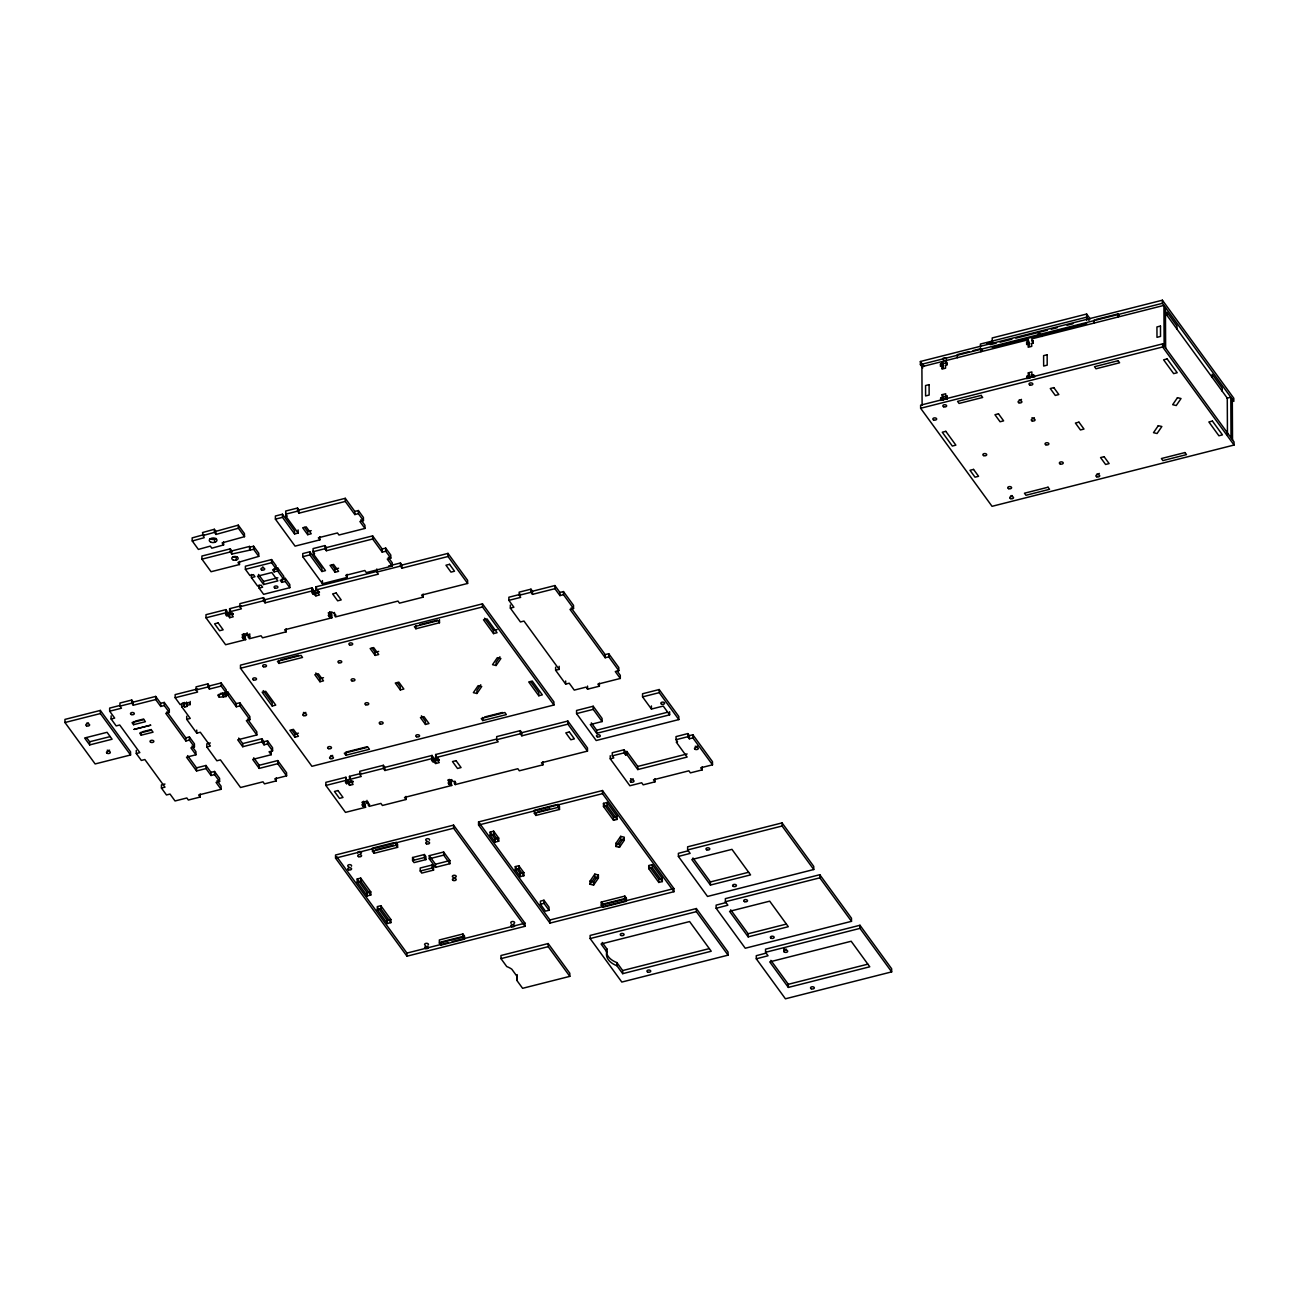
<?xml version="1.0" encoding="UTF-8"?>
<svg xmlns="http://www.w3.org/2000/svg" width="1299" height="1299" viewBox="0 0 1299 1299"><rect width="100%" height="100%" fill="white"/><g stroke="black" fill="none" stroke-linecap="round" stroke-linejoin="round"><path stroke-width="1.5" d="M480.76 684.768L476.928 690.37L476.944 693.487L473.372 692.659L478.162 685.661L481.734 686.489L476.944 693.487M499.92 656.791L496.088 662.393L496.104 665.51L492.532 664.682L497.322 657.684L500.894 658.512L496.104 665.51M590.022 881.128L594.812 874.13L598.384 874.974L598.401 878.092L593.594 885.09L590.038 884.246L590.022 881.128L593.578 881.972L598.384 874.974M615.888 843.36L620.678 836.361L624.251 837.189L624.267 840.307L619.477 847.305L615.905 846.477L615.888 843.36L619.461 844.188L623.293 838.586M590.038 884.246L594.828 877.263L594.812 874.13M615.905 846.477L620.695 839.479L620.678 836.361M192.252 540.985L198.39 549.412L210.308 546.116L211.818 548.194L223.607 544.931L222.113 542.868L244.521 536.666L238.383 528.238L215.975 534.441L215.861 531.34L214.351 529.278L202.498 532.558L204.17 537.705L192.252 540.985L192.138 537.9L204.008 534.62M215.861 531.34L238.285 525.153L244.423 533.58L244.521 536.666M202.66 535.626L214.465 532.363L215.975 534.441M986.883 343.439L992.761 341.913M688.178 850.78L678.387 853.329L678.403 856.447L707.517 896.44L813.759 869.518L813.742 866.401L782.063 822.9L687.626 846.818L687.642 849.936L690.142 853.394L678.403 856.447M725.914 902.594L716.122 905.143L716.139 908.261L745.253 948.238L851.495 921.332L851.478 918.214L819.799 874.714L725.362 898.632L725.378 901.75L727.878 905.208L716.139 908.261M766.085 953.141L756.278 955.691L756.294 958.808L785.424 998.801L891.666 971.879L891.65 968.762L859.97 925.261L765.533 949.179L765.549 952.297L768.05 955.755L756.294 958.808M298.104 529.927L298.12 533.061L294.581 533.954L294.564 530.836L282.468 514.225L275.388 516.012L275.404 519.145L295.068 546.132L319.863 539.864L318.352 537.786L337.464 532.947L338.974 535.009L364.954 528.433L359.888 521.5L363.444 520.607L358.378 513.657L354.838 514.55L345.29 501.446L299.014 513.154L298.997 510.036L297.536 508.039L285.731 511.027L285.748 514.144L287.209 516.141L286.024 516.45L286.007 513.332M298.997 510.036L345.274 498.313L354.822 511.433L354.838 514.55M285.748 514.144L297.552 511.157L299.014 513.154M275.404 519.145L282.484 517.343L294.581 533.954M1090.17 318.856L1086.646 314.033L992.209 337.951L992.225 341.069M922.777 367.877L920.406 364.613L920.39 361.495L1162.394 300.199L1233.806 398.257L1233.823 401.375L1162.41 303.317L1162.394 300.199M990.276 344.673L996.187 343.18M1000.116 342.189L1011.921 339.201M1015.85 338.195L1047.335 330.222M1051.264 329.232L1057.175 327.738M1067.015 325.253L1072.909 323.743M969.119 351.607L957.314 354.595L957.331 357.712M973.048 350.616L980.924 348.619L982.434 350.681M1096.21 319.424L1117.854 313.936L1119.365 316.014M920.406 364.613L1162.41 303.317M992.257 347.304L1086.695 323.386M943.496 365.75L941.986 363.688L940.46 364.077L940.46 366.35L943.496 365.75L941.97 361.609L921.9 366.691L922.111 405.191M1029.669 343.926L1028.159 341.848L1026.632 342.238L1026.648 344.527L1029.669 343.926L1028.159 339.77L945.526 360.7L947.036 364.857L947.068 362.389L945.526 362.778M354.822 511.433L358.362 510.539L363.428 517.489L363.444 520.607M1031.715 340.955L1033.241 340.565L1033.208 343.033L1031.698 338.877L1163.92 305.395L1164.131 345.94M947.068 364.678L945.542 365.068L945.558 368.185L942.019 369.078L942.002 365.961M1033.257 342.855L1031.715 343.245L1031.731 346.362L1028.191 347.255L1028.175 344.138M239.471 564.529L237.961 562.467L258.761 556.378L253.63 549.331L231.823 554.04L231.807 550.922L230.296 548.844L201.913 556.037L201.93 559.155L211.071 571.722L239.471 564.529L239.454 561.412M941.97 368.429L943.512 368.039L940.46 364.077M231.807 550.922L249.57 546.424L250.09 550.224M304.664 527.41L307.668 531.567L311.224 530.658M201.93 559.155L230.313 551.961L231.823 554.04M250.074 547.106L253.614 546.213L258.745 553.26L258.761 556.378M307.684 534.685L311.24 533.775L306.207 526.874L302.667 527.767L307.684 534.685L307.668 531.567M313.384 554.007L325.481 570.618L321.941 571.511L321.925 568.394L309.828 551.783L302.748 553.585L302.764 556.703L322.428 583.706L347.223 577.422L345.713 575.343L364.824 570.505L366.334 572.583L392.314 566.007L387.264 559.057L390.804 558.164L385.738 551.231L382.198 552.124L372.651 539.004L326.374 550.727L326.358 547.61L324.896 545.596L313.091 548.584L313.108 551.702L314.569 553.715L313.384 554.007L313.368 550.89M259.069 584.988L259.086 588.106L263.616 594.325L289.823 587.684L285.293 581.481L281.753 582.374L280.243 580.296L283.783 579.403L277.645 570.975L274.105 571.885L272.595 569.806L276.135 568.913L276.119 565.796L271.588 559.577L245.381 566.218L245.397 569.335L249.928 575.538L253.467 574.645L254.977 576.724L251.438 577.617L251.421 574.499M326.358 547.61L372.634 535.886L382.182 549.006L382.198 552.124M313.108 551.702L324.912 548.714L326.374 550.727M245.397 569.335L271.605 562.694L276.135 568.913M302.764 556.703L309.844 554.9L321.941 571.511M942.165 397.77L940.638 398.16L942.148 400.238L943.675 399.848L942.165 397.77L942.148 394.652L945.688 393.759L945.704 396.877L947.215 398.955M1028.337 375.947L1026.811 376.337L1028.321 378.415L1029.847 378.025L1028.337 375.947L1028.321 372.829L1031.861 371.936L1031.877 375.054L1033.387 377.116L1034.93 376.742L1033.419 374.664L1031.877 375.054M942.148 394.652L943.659 396.731L947.198 395.838M945.704 396.877L947.247 396.487L947.247 398.777L945.721 399.166M283.783 579.403L283.767 576.285L277.629 567.858L274.089 568.767L274.105 571.885M1162.621 343.862L920.618 405.158L920.634 408.276L992.046 506.318L1234.05 445.037L1234.034 441.92L1162.621 343.862L1162.637 346.979L1234.05 445.037M942.181 400.06L940.638 400.449L940.638 398.16M1028.353 378.236L1026.827 378.626L1026.811 376.337M1031.893 377.343L1033.436 376.954L1033.419 374.664M920.634 408.276L1162.637 346.979M382.182 549.006L385.722 548.113L390.788 555.046L390.804 558.164M258.501 574.434L263.583 581.4L277.856 577.779M289.823 587.684L289.807 584.566L285.277 578.364L281.737 579.257L281.753 582.374M263.6 584.518L277.872 580.897L271.8 572.55L257.511 576.155L263.6 584.518L263.583 581.4M259.086 588.106L262.625 587.213L261.115 585.151L257.575 586.044L251.438 577.617M332.024 564.984L335.045 569.124L338.584 568.231M335.061 572.242L338.601 571.349L333.567 564.432L330.027 565.341L335.061 572.242L335.045 569.124M317.898 589.778L317.914 592.896L319.408 594.974L315.868 595.868L311.728 592.669L313.254 592.279L312.247 590.899L265.028 602.85L265.012 599.732L263.502 597.654L239.893 603.645L239.909 606.763L241.419 608.825L229.614 611.813L229.598 608.695L241.403 605.707M388.645 565.974L400.449 562.987L401.959 565.049L401.976 568.166L448.009 556.508L467.624 583.446L421.59 595.104L423.101 597.167L399.491 603.158L397.981 601.08L335.402 616.928L334.379 612.43M229.614 611.813L230.621 613.209L232.164 612.819L233.268 614.33L231.725 614.719L233.235 616.798L229.696 617.691L228.186 615.612L226.659 616.002L225.539 614.492L227.081 614.102L226.058 609.604L205.989 614.687L206.005 617.804L225.62 644.726L245.69 639.644L244.667 635.146L243.14 635.536L243.157 638.653L244.683 638.264L245.69 639.644M265.012 599.732L312.231 587.781L313.254 592.279M317.914 592.896L319.44 592.506L315.787 589.99L315.771 586.872L376.385 571.528M401.959 565.049L447.993 553.39L467.608 580.328L467.624 583.446M239.909 606.763L263.518 600.788L265.028 602.85M376.84 568.962L376.856 572.08L400.465 566.104L401.976 568.166M225.523 611.374L227.065 610.985M311.711 589.551L313.238 589.161M206.005 617.804L226.075 612.722L227.081 614.102M315.787 589.99L378.366 574.142L376.856 572.08M226.643 612.884L228.169 612.495L229.679 614.573L229.696 617.691M315.868 595.868L315.852 592.75L314.342 590.672L312.815 591.061L312.832 594.179M229.679 614.573L233.219 613.68M315.852 592.75L319.392 591.841M331.862 617.821L331.846 614.703L330.839 613.323L329.313 613.713L329.329 616.83L330.855 616.44L331.862 617.821L284.643 629.788L286.153 631.85L262.544 637.825L261.034 635.763L249.229 638.751L248.206 634.253L249.213 635.633M243.562 633.636L243.579 636.754L242.036 637.143L243.157 638.653M243.579 636.754L242.069 634.675L245.608 633.782L249.765 636.981L248.223 637.371M329.735 611.797L329.751 614.914L328.225 615.304L329.329 616.83M334.395 615.547L335.938 615.158L331.781 611.959L328.241 612.852L329.751 614.914M1226.97 398.208L1230.803 397.234L1231.014 437.763M555.615 667.166L555.631 670.284L565.682 684.102L569.238 683.209L574.255 690.11L586.06 687.122L587.57 689.184L599.375 686.197L597.865 684.135L620.305 678.451L615.271 671.551L618.811 670.641L608.76 656.839L605.204 657.732L570.001 609.393L573.541 608.5L563.49 594.698L559.95 595.591L554.917 588.691L532.493 594.357L532.476 591.24L530.966 589.178L519.162 592.165L519.178 595.283L520.688 597.361L508.883 600.349L508.867 597.231L520.672 594.228M482.481 603.84L240.477 665.137L240.494 668.254L311.922 766.296L553.926 705.016L553.91 701.898L482.481 603.84L482.497 606.958L553.926 705.016M532.476 591.24L554.9 585.557L559.934 592.474L559.95 595.591M519.178 595.283L530.982 592.295L532.493 594.357M240.494 668.254L482.497 606.958M280.876 659.811L298.591 655.329M419.788 624.624L437.503 620.143M164.973 784.028L161.433 784.937L161.449 788.055L166.467 794.956L170.023 794.062L175.04 800.963L186.845 797.976L188.355 800.038L200.16 797.05L198.65 794.988L221.09 789.305L216.056 782.404L219.596 781.495L214.562 774.594L211.023 775.487L205.989 768.586L196.555 770.973L186.488 757.171L195.938 754.784L190.904 747.867L194.444 746.974L189.427 740.073L185.871 740.966L165.769 713.346L169.308 712.453L164.275 705.552L160.735 706.445L155.701 699.544L133.277 705.227L133.261 702.093L131.751 700.031L119.946 703.019L119.963 706.136L121.473 708.215L109.668 711.202L109.652 708.085L119.476 705.584M278.928 663.416L302.537 657.44L301.027 655.378L277.418 661.353L278.928 663.416L278.912 660.298M439.484 622.757L437.974 620.695L414.365 626.67L415.875 628.748L439.484 622.757L439.468 619.639M559.934 592.474L563.474 591.581L573.525 605.383L573.541 608.5M100.364 710.423L64.95 719.402L64.966 722.52L95.136 763.942L130.566 754.979L130.55 751.861L100.364 710.423L100.38 713.557L130.566 754.979M133.261 702.093L155.685 696.426L160.719 703.327L160.735 706.445M119.963 706.136L131.767 703.149L133.277 705.227M210.357 742.947L206.817 743.84L206.833 746.957L216.884 760.776L220.424 759.883L240.542 787.503L262.983 781.819L264.493 783.882L276.297 780.894L274.787 778.832L286.592 775.844L277.742 763.698L259.215 768.391L252.672 759.412L271.215 754.719L269.039 751.748L272.579 750.854L267.562 743.954L264.022 744.847L261.846 741.875L242.734 746.714L237.701 739.813L256.829 734.974L246.355 720.604L249.895 719.695L239.844 705.893L236.288 706.786L236.272 703.668L227.731 691.929L225.36 692.529L226.042 696.54L219.239 697.206L217.729 695.127L221.285 694.234L220.619 693.341L226.237 692.984L221.203 686.067L209.399 689.055L209.383 685.937L207.872 683.875L196.068 686.862L196.084 689.98L197.594 692.058L175.17 697.725L175.154 694.608L197.578 688.941M510.345 605.025L510.361 608.143L513.901 607.25L508.883 600.349M64.966 722.52L100.38 713.557M209.383 685.937L221.187 682.949L226.221 689.866L226.237 692.984M196.084 689.98L207.889 686.992L209.399 689.055M160.719 703.327L164.259 702.434L169.292 709.335L169.308 712.453M111.129 715.879L111.146 718.997L114.685 718.103L109.668 711.202M372.131 648.152L375.151 652.293L378.691 651.4M187.316 706.347L186.65 702.337L187.316 706.347L184.718 707.013L184.052 702.986L181.681 703.587L181.698 706.705L190.255 718.444L186.715 719.337L186.699 716.22M375.167 655.41L378.707 654.517L373.674 647.6L370.134 648.51L375.167 655.41L375.151 652.293M184.702 703.896L187.3 703.23M222.778 696.296L222.762 693.179L223.428 694.088L226.026 693.422M181.698 706.705L184.068 706.104L184.718 707.013M186.666 705.454L190.206 704.561L190.19 701.444M225.36 692.529L225.377 695.647L227.747 695.046L236.288 706.786M135.226 721.156L143.702 718.997M484.559 618.21L493.506 630.486L497.046 629.593M133.553 724.696L145.407 721.692L143.897 719.614L132.043 722.634L133.553 724.696L133.537 721.578M493.523 633.603L497.062 632.71L487.011 618.909L483.472 619.802L493.523 633.603L493.506 630.486M315.836 672.979L319.944 678.614L323.483 677.721M319.96 681.748L323.5 680.838L318.369 673.808L314.829 674.701L319.96 681.748L319.944 678.614M236.272 703.668L239.812 702.775L249.879 716.577L249.895 719.695M86.627 737.637L89.647 741.778L110.204 736.582M89.663 744.912L112.087 739.228L107.054 732.311L84.63 737.994L89.663 744.912L89.647 741.778M142.874 731.646L151.35 729.502M141.185 735.185L153.055 732.181L151.545 730.119L139.675 733.123L141.185 735.185L141.169 732.068M272.205 706.023L275.745 705.13L265.694 691.312L262.138 692.205L272.205 706.023L272.189 702.905L263.242 690.63M186.715 719.337L196.766 733.156L200.306 732.263L210.373 746.064L206.833 746.957M166.922 711.852L185.854 737.848L189.41 736.955L194.428 743.856L194.444 746.974M136.281 750.4L136.298 753.534L139.837 752.624L119.719 725.004L116.179 725.914L111.146 718.997M400.319 689.931L403.859 689.038L398.825 682.137L395.286 683.03L400.319 689.931L400.303 686.814L397.283 682.673M238.691 738.076L242.718 743.596L261.83 738.758L264.006 741.729L264.022 744.847M571.17 607.883L605.188 654.615L608.744 653.722L618.795 667.524L618.811 670.641M264.006 741.729L267.545 740.836L272.563 747.737L272.579 750.854M291.869 729.908L294.873 734.049L298.429 733.156M555.631 670.284L559.171 669.391L559.155 666.273M294.889 737.166L298.445 736.273L293.412 729.372L289.872 730.265L294.889 737.166L294.873 734.049M187.592 755.58L196.539 767.855L205.973 765.468L211.006 772.369L211.023 775.487M211.006 772.369L214.546 771.476L219.58 778.377L219.596 781.495M161.449 788.055L164.989 787.162L144.871 759.542L141.331 760.435L136.298 753.534M253.743 757.788L259.199 765.273L277.726 760.581L286.576 772.726L286.592 775.844M425.455 724.452L428.995 723.559L423.977 716.658L420.438 717.551L425.455 724.452L425.439 721.335L421.428 715.814M538.793 695.761L542.332 694.868L532.265 681.049L528.725 681.943L538.793 695.761L538.776 692.643L530.95 681.894M367.455 746.665L345.81 752.137L345.826 755.255L369.436 749.279L367.926 747.201L344.316 753.193L345.826 755.255M484.706 716.967L502.421 712.485M482.757 720.572L506.366 714.596L504.856 712.534L481.247 718.509L482.757 720.572L482.741 717.454M593.205 706.25L576.561 710.472L576.577 713.589L596.192 740.511L678.825 719.581L678.809 716.463L659.194 689.542L642.55 693.763L642.567 696.881L651.432 709.059L663.237 706.071L669.635 714.84L596.679 733.318L590.282 724.55L602.087 721.562L602.07 718.444L593.205 706.25L593.221 709.368L602.087 721.562M576.577 713.589L593.221 709.368M642.567 696.881L659.21 692.659L678.825 719.581M437.747 757.431L437.763 760.548L439.273 762.61L435.733 763.52L431.577 760.321L433.119 759.931L432.112 758.551L384.894 770.502L384.877 767.384L383.367 765.306L359.758 771.297L359.774 774.415L361.284 776.477L349.48 779.465L349.463 776.347L361.268 773.36M368.072 801.905L369.095 806.403L380.899 803.415L382.409 805.477L406.019 799.502L404.509 797.44L451.727 785.473L450.721 784.093L449.178 784.482L448.074 782.956L449.616 782.566L448.106 780.504L451.646 779.611L453.156 781.673L454.682 781.284L455.803 782.81L454.26 783.2L455.267 784.58L517.83 768.732L519.34 770.794L542.95 764.819L541.439 762.757L587.489 751.098L567.874 724.16L521.825 735.819L521.808 732.701L520.298 730.639L496.689 736.614L496.705 739.732L498.215 741.794L435.652 757.642L435.636 754.524L496.25 739.18M349.48 779.465L353.117 781.982L351.591 782.371L353.101 784.45L349.561 785.343L348.051 783.265L346.508 783.654L345.404 782.144L346.947 781.754L345.924 777.257L325.854 782.339L325.87 785.457L345.485 812.378L365.555 807.296L364.532 802.798L362.989 803.188L363.006 806.306L364.548 805.916L365.555 807.296M384.877 767.384L432.096 755.433L433.119 759.931M521.808 732.701L567.858 721.042L587.473 747.98L587.489 751.098M359.774 774.415L383.384 768.423L384.894 770.502M496.705 739.732L520.314 733.756L521.825 735.819M433.103 756.814L431.56 757.187L432.681 761.831M325.87 785.457L345.94 780.374L346.947 781.754M349.561 785.343L349.545 782.225L348.035 780.147L346.492 780.537L346.508 783.654M432.664 758.713L434.207 758.324L435.717 760.402L435.733 763.52M435.652 757.642L439.306 760.159L437.763 760.548M349.545 782.225L353.084 781.332M435.717 760.402L439.257 759.493M591.337 722.894L596.663 730.2L667.702 712.209M448.058 779.838L449.6 779.449L449.616 782.566M451.727 785.473L450.704 780.975L449.162 781.365L449.178 784.482M363.411 801.272L363.428 804.406L361.901 804.779L363.006 806.306M363.428 804.406L361.934 802.327L365.474 801.434L369.614 804.633L368.088 805.023M610.254 758.827L629.869 785.749L641.674 782.761L643.184 784.84L654.988 781.836L653.478 779.773L688.892 770.81L690.402 772.873L702.207 769.885L700.697 767.806L712.502 764.819L692.887 737.897L689.347 738.79L689.331 735.672L687.821 733.594L676.016 736.598L676.032 739.716L677.542 741.778L676.243 742.102L687.139 757.057L637.793 769.56L626.897 754.605L625.598 754.93L625.582 751.812L624.072 749.75L612.267 752.738L612.284 755.856L613.794 757.918L610.254 758.827L610.238 755.709M625.582 751.812L626.881 751.488L637.777 766.442L637.793 769.56M689.331 735.672L692.87 734.779L712.485 761.701L712.502 764.819M612.284 755.856L624.088 752.868L625.598 754.93M676.032 739.716L687.837 736.712L689.347 738.79M637.777 766.442L687.122 753.94M453.578 825.125L335.532 855.018L335.548 858.136L406.96 956.194L525.007 926.301L524.991 923.183L453.578 825.125L453.595 828.242L525.007 926.301M394.1 842.645L372.456 848.133L372.472 851.251L373.982 853.313L397.591 847.338L397.575 844.22L396.065 842.142L396.081 845.259L397.591 847.338M335.548 858.136L453.595 828.242M478.552 821.926L602.492 790.539L673.921 888.581L673.937 891.699L549.98 923.102L478.568 825.044L478.552 821.926L549.964 919.984L549.98 923.102M375.931 849.708L393.629 845.211M372.472 851.251L396.081 845.259M556.004 804.763L534.36 810.251L534.376 813.369L535.886 815.431L559.496 809.456L559.479 806.338L557.969 804.26L557.985 807.377L559.496 809.456M478.568 825.044L602.509 793.657L673.937 891.699M537.835 811.826L549.639 808.822M534.376 813.369L557.985 807.377M490.129 832.074L493.669 831.181L498.702 838.082L498.719 841.2L495.179 842.109L490.145 835.192L490.129 832.074L495.163 838.992L495.179 842.109M603.467 803.383L607.006 802.473L617.057 816.292L617.074 819.409L613.534 820.302L603.483 806.5L603.467 803.383L613.518 817.185L613.534 820.302M490.145 835.192L493.685 834.299L498.719 841.2M603.483 806.5L607.023 805.591L617.074 819.409M412.562 857.519L424.367 854.531L425.877 856.593L425.893 859.613L414.089 862.601L412.579 860.523L412.562 857.519L414.072 859.581M429.255 855.668L443.657 852.014L449.892 860.571L449.909 863.689L435.506 867.342L429.271 858.785L429.255 855.668L435.49 864.225L435.506 867.342M495.163 838.992L498.702 838.082M412.579 860.523L424.383 857.535L425.893 859.613M429.271 858.785L443.673 855.132L449.909 863.689M357.176 878.985L360.716 878.092L370.783 891.893L370.8 895.011L367.244 895.92L357.193 882.102L357.176 878.985L367.227 892.803L367.244 895.92M357.193 882.102L360.732 881.209L370.8 895.011M613.518 817.185L617.057 816.292M432.015 865.02L420.21 868.008L420.227 871.028L421.737 873.09L433.541 870.103L433.525 867.099L432.015 865.02L432.031 868.041L433.541 870.103M435.49 864.225L449.892 860.571M420.227 871.028L432.031 868.041M367.227 892.803L370.783 891.893M515.281 866.612L518.821 865.702L523.854 872.619L523.87 875.737L520.331 876.63L515.297 869.729L515.281 866.612L520.314 873.513L520.331 876.63M515.297 869.729L518.837 868.82L523.87 875.737M380.834 905.712L377.295 906.605L377.311 909.722L387.362 923.54L390.902 922.631L390.885 919.513L380.834 905.712L380.851 908.829L390.902 922.631M377.311 909.722L380.851 908.829M520.314 873.513L523.854 872.619M378.415 908.147L387.346 920.423L390.885 919.513M687.642 849.936L782.079 826.018L813.759 869.518M652.26 864.631L648.721 865.524L648.737 868.641L658.804 882.443L662.344 881.55L662.328 878.433L652.26 864.631L652.277 867.748L662.344 881.55M648.737 868.641L652.277 867.748M543.972 900.239L540.433 901.133L540.449 904.25L545.466 911.151L549.022 910.258L549.006 907.14L543.972 900.239L543.989 903.357L549.022 910.258M540.449 904.25L543.989 903.357M649.841 867.05L658.788 879.326L662.328 878.433M462.947 933.981L439.338 939.956L439.354 943.09L440.864 945.152L464.474 939.177L464.457 936.059L462.947 933.981L462.964 937.099L464.474 939.177M464.457 936.059L440.848 942.035L440.864 945.152M439.354 943.09L462.964 937.099M601.242 902.091L624.851 896.099L626.362 898.177L626.378 901.295L602.768 907.27L601.258 905.208L601.242 902.091L602.752 904.153L602.768 907.27M336.717 856.658L406.944 953.076L448.269 942.619M452.198 941.613L524.991 923.183M602.752 904.153L626.362 898.177M601.258 905.208L624.868 899.217L626.378 901.295M549.964 919.984L673.921 888.581M692.952 857.99L710.407 881.94L748.63 872.262M710.423 885.057L750.562 874.893L731.954 849.351L691.815 859.516L710.423 885.057L710.407 881.94M548.178 943.545L500.959 955.512L500.976 958.63L506.756 966.57A23.317 13.672 -0.3 0 1 511.806 969.2L517.051 976.41A23.317 13.672 -0.3 0 1 516.823 980.372L522.604 988.312L569.823 976.361L569.806 973.243L548.178 943.545L548.194 946.662L569.823 976.361M696.361 908.537L590.119 935.442L590.136 938.56L621.815 982.06L728.057 955.155L728.041 952.037L696.361 908.537L696.378 911.654L728.057 955.155M500.976 958.63L548.194 946.662M725.378 901.75L819.815 877.832L851.495 921.332M590.136 938.56L696.378 911.654M730.688 909.803L748.143 933.754L786.366 924.076M748.159 936.871L788.298 926.707L769.69 901.165L729.551 911.33L748.159 936.871L748.143 933.754M602.2 942.441L606.828 948.806A23.317 13.672 -0.3 0 0 616.895 962.608L622.676 970.548L709.254 948.627M622.692 973.665L711.235 951.241L689.607 921.559L601.064 943.983L606.844 951.923A23.317 13.672 -0.3 0 0 616.911 965.725L622.692 973.665L622.676 970.548M765.549 952.297L859.987 928.379L891.666 971.879M770.859 960.351L788.314 984.301L867.829 964.167M788.331 987.419L869.778 966.797L851.17 941.255L769.722 961.877L788.331 987.419L788.314 984.301M620.695 839.479L624.267 840.307M594.828 877.263L598.401 878.092M1164.894 312.507L1227.263 398.127L1227.458 435.197M1089.017 320.366L1086.662 317.151L980.42 344.056L980.436 347.174M1039.622 333.226L1042.009 336.506M1026.632 342.238L1029.685 346.216M1028.321 372.829L1029.831 374.908L1029.847 378.025M920.39 361.495L923.946 366.399M617.269 671.193L620.289 675.334L620.305 678.451M559.171 669.391L523.968 621.052L520.428 621.961L510.361 608.143M360.895 519.762L364.938 525.316L364.954 528.433M388.255 557.336L392.298 562.889L392.314 566.007M286.024 516.45L298.12 533.061M315.771 586.872L316.777 588.252M435.636 754.524L436.659 759.022M229.598 608.695L230.605 610.075M349.463 776.347L350.47 777.728M247.508 719.078L256.812 731.857L256.829 734.974M225.377 695.647L226.042 696.54M190.206 704.561L188.696 702.483L185.156 703.376L184.507 702.483L180.204 704.643L175.17 697.725M191.895 746.129L195.922 751.666L195.938 754.784M217.047 780.667L221.074 786.187L221.09 789.305M238.285 525.153L238.383 528.238M223.509 541.845L223.607 544.931M214.351 529.278L214.465 532.363M214.53 539.264L214.627 542.349M1232.313 399.296L1232.524 439.841M1222.229 391.226L1222.213 388.109L1212.162 374.291L1212.178 377.408M1176.975 329.085L1176.959 325.968L1166.892 312.15L1166.908 315.267M1165.414 307.473L1165.641 348.002M1117.854 313.936L1117.871 317.053M1094.245 319.911L1094.261 323.029M1086.646 314.033L1086.678 320.268M1038.437 331.602L1038.453 334.72M1028.159 339.77L1028.159 341.848M980.924 348.619L980.94 351.737M943.659 396.731L943.675 399.848M941.97 361.609L941.986 363.688M859.97 925.261L859.987 928.379M819.799 874.714L819.815 877.832M783.979 948.595L783.995 951.712M782.063 822.9L782.079 826.018M702.191 766.767L702.207 769.885M692.87 734.779L692.887 737.897M687.821 733.594L687.837 736.712M669.618 711.722L669.635 714.84M659.194 689.542L659.21 692.659M658.788 879.326L658.804 882.443M654.972 778.718L654.988 781.836M651.416 705.942L651.432 709.059M626.881 751.488L626.897 754.605M624.072 749.75L624.088 752.868M624.851 896.099L624.868 899.217M619.461 844.188L619.477 847.305M616.895 962.608L616.911 965.725M608.744 653.722L608.76 656.839M607.006 802.473L607.023 805.591M605.188 654.615L605.204 657.732M606.828 948.806L606.844 951.923M602.492 790.539L602.509 793.657M599.359 683.079L599.375 686.197M596.663 730.2L596.679 733.318M593.578 881.972L593.594 885.09M587.554 686.067L587.57 689.184M567.858 721.042L567.874 724.16M565.666 680.985L565.682 684.102M563.474 591.581L563.49 594.698M554.9 585.557L554.917 588.691M542.933 761.701L542.95 764.819M535.87 812.313L535.886 815.431M530.966 589.178L530.982 592.295M520.298 730.639L520.314 733.756M518.821 865.702L518.837 868.82M516.823 980.372L516.807 977.254A23.317 13.672 -0.3 0 0 517.181 974.607M493.669 831.181L493.685 834.299M455.251 781.462L455.267 784.58M450.704 780.975L450.721 784.093M447.993 553.39L448.009 556.508M443.657 852.014L443.673 855.132M434.207 758.324L434.223 761.441M432.096 755.433L432.112 758.551M423.084 594.049L423.101 597.167M424.367 854.531L424.383 857.535M415.859 625.631L415.875 628.748M406.944 953.076L406.96 956.194M406.002 796.384L406.019 799.502M400.449 562.987L400.465 566.104M385.722 548.113L385.738 551.231M387.346 920.423L387.362 923.54M383.367 765.306L383.384 768.423M372.634 535.886L372.651 539.004M373.966 850.196L373.982 853.313M366.968 800.379L366.984 803.496M364.532 802.798L364.548 805.916M360.716 878.092L360.732 881.209M358.362 510.539L358.378 513.657M347.206 574.304L347.223 577.422M348.035 780.147L348.051 783.265M345.274 498.313L345.29 501.446M345.924 777.257L345.94 780.374M330.839 613.323L330.855 616.44M324.896 545.596L324.912 548.714M322.412 580.588L322.428 583.706M319.846 536.747L319.863 539.864M314.342 590.672L314.358 593.789M312.231 587.781L312.247 590.899M309.828 551.783L309.844 554.9M297.536 508.039L297.552 511.157M286.137 628.732L286.153 631.85M285.277 578.364L285.293 581.481M282.468 514.225L282.484 517.343M277.629 567.858L277.645 570.975M277.726 760.581L277.742 763.698M276.281 777.776L276.297 780.894M271.588 559.577L271.605 562.694M271.199 751.601L271.215 754.719M267.545 740.836L267.562 743.954M263.502 597.654L263.518 600.788M261.83 738.758L261.846 741.875M259.199 765.273L259.215 768.391M253.614 546.213L253.63 549.331M249.57 546.424L249.587 549.542M249.749 633.863L249.765 636.981M247.102 632.727L247.119 635.844M244.667 635.146L244.683 638.264M242.718 743.596L242.734 746.714M239.812 702.775L239.844 705.893M236.207 556.962L236.223 560.08M230.296 548.844L230.313 551.961M228.169 612.495L228.186 615.612M227.731 691.929L227.747 695.046M226.058 609.604L226.075 612.722M223.428 694.088L223.444 697.206M221.187 682.949L221.203 686.067M219.222 694.088L219.239 697.206M214.546 771.476L214.562 774.594M207.872 683.875L207.889 686.992M205.973 765.468L205.989 768.586M200.143 793.933L200.16 797.05M196.75 730.038L196.766 733.156M196.539 767.855L196.555 770.973M189.41 736.955L189.427 740.073M185.854 737.848L185.871 740.966M184.052 702.986L184.068 706.104M164.259 702.434L164.275 705.552M155.685 696.426L155.701 699.544M131.751 700.031L131.767 703.149M786.496 949.196A1.932 1.137 -0.3 0 1 784.239 948.855M359.855 851.478A1.932 1.137 -0.3 0 1 360.391 853.638M357.858 853.053A1.932 1.137 -0.3 0 1 359.352 851.478M348.928 866.806A1.932 1.137 -0.3 0 1 347.856 865.345A1.932 1.137 -0.3 0 1 350.357 864.712A1.932 1.137 -0.3 0 1 351.428 866.173M425.358 945.347A1.932 1.137 -0.3 0 1 424.984 943.772A1.932 1.137 -0.3 0 1 427.68 943.529A1.932 1.137 -0.3 0 1 428.053 945.104M511.189 923.313A1.932 1.137 -0.3 0 1 511.514 921.722A1.932 1.137 -0.3 0 1 514.209 921.917A1.932 1.137 -0.3 0 1 513.884 923.492M426.916 840.843A1.932 1.137 -0.3 0 1 425.845 839.381A1.932 1.137 -0.3 0 1 428.345 838.748A1.932 1.137 -0.3 0 1 429.417 840.209M452.766 877.101A1.932 1.137 -0.3 0 1 453.091 875.51A1.932 1.137 -0.3 0 1 455.803 875.688A1.932 1.137 -0.3 0 1 455.478 877.28M454.553 877.507A1.932 1.137 -0.3 0 1 453.562 877.442M943.772 360.115A1.932 1.137 -0.3 0 1 942.701 358.654A1.932 1.137 -0.3 0 1 945.201 358.021A1.932 1.137 -0.3 0 1 946.273 359.482M946.289 362.6A1.932 1.137 -0.3 0 1 943.35 363.103A1.932 1.137 -0.3 0 1 943.318 361.301A1.932 1.137 -0.3 0 1 946.273 361.739M263.048 567.014A1.932 1.137 -0.3 0 1 262.544 567.014M216.089 538.5A3.848 2.289 -2 0 1 209.983 538.679M236.921 556.719A3.215 1.884 -0.3 0 1 233.024 556.751M109.587 750.173A1.932 1.137 -0.3 0 1 107.232 750.205M88.446 722.861A1.932 1.137 -0.3 0 1 86.968 722.877M697.563 746.227A1.932 1.137 -0.3 0 1 695.225 746.243M633.246 778.864A1.932 1.137 -0.3 0 1 630.551 778.686M305.833 712.437A1.932 1.137 -0.3 0 1 303.463 712.453M332.658 755.433A1.932 1.137 -0.3 0 1 330.758 755.596M1012.359 495.601A1.932 1.137 -0.3 0 1 1010.882 495.617M1099.327 473.404A1.932 1.137 -0.3 0 1 1097.07 473.794M1021.501 399.394A1.932 1.137 -0.3 0 1 1019.244 399.767M1034.329 417.693A1.932 1.137 -0.3 0 1 1031.974 417.71M1158.286 425.682L1153.496 432.681L1157.068 433.509L1161.858 426.51L1158.286 425.682M1177.462 397.705L1172.672 404.687L1176.245 405.532L1181.035 398.533L1177.462 397.705M929.094 384.634L925.554 385.543L925.602 395.935L929.142 395.042L929.094 384.634M1047.14 354.741L1043.6 355.634L1043.665 366.042L1047.205 365.133L1047.14 354.741M1160.478 326.049L1156.938 326.942L1156.987 337.334L1160.527 336.441L1160.478 326.049M981.167 395.399L957.558 401.375L959.068 403.437L982.677 397.462L981.167 395.399M1118.098 360.716L1094.489 366.691L1095.999 368.77L1119.608 362.778L1118.098 360.716M1053.814 387.622L1050.274 388.531L1055.291 395.432L1058.831 394.539L1053.814 387.622M1167.135 358.93L1163.595 359.823L1173.663 373.625L1177.203 372.732L1167.135 358.93M998.493 413.813L994.953 414.722L1000.084 421.753L1003.624 420.86L998.493 413.813M945.818 431.333L942.278 432.226L952.329 446.044L955.869 445.151L945.818 431.333M218.118 622.903L214.579 623.812L219.612 630.713L223.152 629.82L218.118 622.903M336.165 593.01L332.625 593.903L337.659 600.82L341.199 599.911L336.165 593.01M449.503 564.318L445.963 565.211L450.98 572.112L454.536 571.219L449.503 564.318M1078.949 422.159L1075.41 423.052L1080.443 429.953L1083.983 429.06L1078.949 422.159M973.536 469.394L969.996 470.287L975.029 477.188L978.569 476.295L973.536 469.394M1212.405 421.071L1208.866 421.964L1218.917 435.782L1222.456 434.873L1212.405 421.071M1104.101 456.68L1100.562 457.573L1105.595 464.474L1109.135 463.581L1104.101 456.68M1048.049 487.222L1024.44 493.214L1025.95 495.276L1049.56 489.301L1048.049 487.222M1184.997 452.555L1161.387 458.531L1162.897 460.593L1186.507 454.618L1184.997 452.555M150.619 725.199L134.089 729.389L150.619 725.199M337.984 790.555L334.444 791.464L339.461 798.365L343.001 797.472L337.984 790.555M456.03 760.662L452.49 761.555L457.508 768.472L461.064 767.563L456.03 760.662M569.352 731.97L565.812 732.863L570.846 739.764L574.385 738.871L569.352 731.97M706.705 849.822A1.932 1.137 -0.3 0 0 709.774 849.043A1.932 1.137 -0.3 0 0 707.111 847.874A1.932 1.137 -0.3 0 0 706.705 849.822M733.35 886.405A1.932 1.137 -0.3 0 0 736.419 885.642A1.932 1.137 -0.3 0 0 733.756 884.473A1.932 1.137 -0.3 0 0 733.35 886.405M744.441 901.62A1.932 1.137 -0.3 0 0 747.51 900.856A1.932 1.137 -0.3 0 0 744.847 899.687A1.932 1.137 -0.3 0 0 744.441 901.62M771.086 938.219A1.932 1.137 -0.3 0 0 774.155 937.44A1.932 1.137 -0.3 0 0 771.492 936.287A1.932 1.137 -0.3 0 0 771.086 938.219M784.612 952.183A1.932 1.137 -0.3 0 0 787.681 951.404A1.932 1.137 -0.3 0 0 785.002 950.235A1.932 1.137 -0.3 0 0 784.612 952.183M811.258 988.766A1.932 1.137 -0.3 0 0 814.327 988.003A1.932 1.137 -0.3 0 0 811.664 986.834A1.932 1.137 -0.3 0 0 811.258 988.766M358.492 856.626A1.932 1.137 -0.3 0 0 361.56 855.846A1.932 1.137 -0.3 0 0 358.897 854.677A1.932 1.137 -0.3 0 0 358.492 856.626M348.505 869.794A1.932 1.137 -0.3 0 0 351.574 869.015A1.932 1.137 -0.3 0 0 348.895 867.846A1.932 1.137 -0.3 0 0 348.505 869.794M425.374 948.465A1.932 1.137 -0.3 0 0 428.443 947.685A1.932 1.137 -0.3 0 0 425.78 946.516A1.932 1.137 -0.3 0 0 425.374 948.465M511.562 926.642A1.932 1.137 -0.3 0 0 514.631 925.862A1.932 1.137 -0.3 0 0 511.968 924.693A1.932 1.137 -0.3 0 0 511.562 926.642M426.494 843.814A1.932 1.137 -0.3 0 0 429.563 843.051A1.932 1.137 -0.3 0 0 426.884 841.882A1.932 1.137 -0.3 0 0 426.494 843.814M453.14 880.413A1.932 1.137 -0.3 0 0 456.209 879.634A1.932 1.137 -0.3 0 0 453.546 878.481A1.932 1.137 -0.3 0 0 453.14 880.413M621.003 935.459A1.932 1.137 -0.3 0 0 624.072 934.679A1.932 1.137 -0.3 0 0 621.409 933.51A1.932 1.137 -0.3 0 0 621.003 935.459M647.665 972.042A1.932 1.137 -0.3 0 0 650.734 971.279A1.932 1.137 -0.3 0 0 648.055 970.109A1.932 1.137 -0.3 0 0 647.665 972.042M261.635 569.92A1.932 1.137 -0.3 0 0 264.704 569.141A1.932 1.137 -0.3 0 0 262.041 567.988A1.932 1.137 -0.3 0 0 261.635 569.92M274.82 588.009A1.932 1.137 -0.3 0 0 277.889 587.245A1.932 1.137 -0.3 0 0 275.209 586.076A1.932 1.137 -0.3 0 0 274.82 588.009M210.811 542.17A3.848 2.289 -2 0 0 216.949 540.465A3.848 2.289 -2 0 0 211.607 538.208A3.848 2.289 -2 0 0 210.811 542.17M233.041 559.869A3.215 1.884 -0.3 0 0 238.155 558.57A3.215 1.884 -0.3 0 0 233.706 556.638A3.215 1.884 -0.3 0 0 233.041 559.869M131.248 714.531A1.932 1.137 -0.3 0 0 134.317 713.752A1.932 1.137 -0.3 0 0 131.637 712.583A1.932 1.137 -0.3 0 0 131.248 714.531M150.765 742.297A1.932 1.137 -0.3 0 0 153.834 741.518A1.932 1.137 -0.3 0 0 151.171 740.349A1.932 1.137 -0.3 0 0 150.765 742.297M107.249 753.323A1.932 1.137 -0.3 0 0 110.318 752.543A1.932 1.137 -0.3 0 0 107.655 751.374A1.932 1.137 -0.3 0 0 107.249 753.323M86.546 725.849A1.932 1.137 -0.3 0 0 89.615 725.069A1.932 1.137 -0.3 0 0 86.952 723.9A1.932 1.137 -0.3 0 0 86.546 725.849M597.231 736.777A1.932 1.137 -0.3 0 0 600.3 735.997A1.932 1.137 -0.3 0 0 597.637 734.828A1.932 1.137 -0.3 0 0 597.231 736.777M661.548 704.123A1.932 1.137 -0.3 0 0 664.617 703.36A1.932 1.137 -0.3 0 0 661.954 702.191A1.932 1.137 -0.3 0 0 661.548 704.123M695.241 749.361A1.932 1.137 -0.3 0 0 698.31 748.581A1.932 1.137 -0.3 0 0 695.631 747.428A1.932 1.137 -0.3 0 0 695.241 749.361M630.924 782.014A1.932 1.137 -0.3 0 0 633.993 781.235A1.932 1.137 -0.3 0 0 631.33 780.066A1.932 1.137 -0.3 0 0 630.924 782.014M328.387 748.614A1.932 1.137 -0.3 0 0 331.472 747.834A1.932 1.137 -0.3 0 0 328.793 746.649A1.932 1.137 -0.3 0 0 328.387 748.614M380.022 723.9A1.932 1.137 -0.3 0 0 383.108 723.105A1.932 1.137 -0.3 0 0 380.412 721.935A1.932 1.137 -0.3 0 0 380.022 723.9M365.652 704.74A1.932 1.137 -0.3 0 0 368.737 703.961A1.932 1.137 -0.3 0 0 366.058 702.791A1.932 1.137 -0.3 0 0 365.652 704.74M303.479 715.57A1.932 1.137 -0.3 0 0 306.58 714.791A1.932 1.137 -0.3 0 0 303.885 713.622A1.932 1.137 -0.3 0 0 303.479 715.57M349.626 644.905A1.932 1.137 -0.3 0 0 352.695 644.125A1.932 1.137 -0.3 0 0 350.016 642.973A1.932 1.137 -0.3 0 0 349.626 644.905M253.451 679.897A1.932 1.137 -0.3 0 0 256.52 679.117A1.932 1.137 -0.3 0 0 253.857 677.948A1.932 1.137 -0.3 0 0 253.451 679.897M330.336 758.567A1.932 1.137 -0.3 0 0 333.405 757.788A1.932 1.137 -0.3 0 0 330.742 756.619A1.932 1.137 -0.3 0 0 330.336 758.567M416.508 736.744A1.932 1.137 -0.3 0 0 419.577 735.965A1.932 1.137 -0.3 0 0 416.914 734.796A1.932 1.137 -0.3 0 0 416.508 736.744M338.682 662.717A1.932 1.137 -0.3 0 0 341.751 661.954A1.932 1.137 -0.3 0 0 339.088 660.785A1.932 1.137 -0.3 0 0 338.682 662.717M351.867 680.822A1.932 1.137 -0.3 0 0 354.936 680.043A1.932 1.137 -0.3 0 0 352.273 678.874A1.932 1.137 -0.3 0 0 351.867 680.822M263.437 666.728A1.932 1.137 -0.3 0 0 266.506 665.949A1.932 1.137 -0.3 0 0 263.843 664.796A1.932 1.137 -0.3 0 0 263.437 666.728M1008.511 488.635A1.932 1.137 -0.3 0 0 1011.596 487.856A1.932 1.137 -0.3 0 0 1008.917 486.67A1.932 1.137 -0.3 0 0 1008.511 488.635M1060.146 463.922A1.932 1.137 -0.3 0 0 1063.231 463.126A1.932 1.137 -0.3 0 0 1060.536 461.957A1.932 1.137 -0.3 0 0 1060.146 463.922M1045.776 444.761A1.932 1.137 -0.3 0 0 1048.861 443.982A1.932 1.137 -0.3 0 0 1046.182 442.813A1.932 1.137 -0.3 0 0 1045.776 444.761M983.619 455.592A1.932 1.137 -0.3 0 0 986.704 454.812A1.932 1.137 -0.3 0 0 984.025 453.643A1.932 1.137 -0.3 0 0 983.619 455.592M1029.75 384.926A1.932 1.137 -0.3 0 0 1032.819 384.147A1.932 1.137 -0.3 0 0 1030.156 382.978A1.932 1.137 -0.3 0 0 1029.75 384.926M933.591 419.918A1.932 1.137 -0.3 0 0 936.66 419.139A1.932 1.137 -0.3 0 0 933.981 417.969A1.932 1.137 -0.3 0 0 933.591 419.918M1010.46 498.589A1.932 1.137 -0.3 0 0 1013.529 497.809A1.932 1.137 -0.3 0 0 1010.866 496.64A1.932 1.137 -0.3 0 0 1010.46 498.589M1096.648 476.765A1.932 1.137 -0.3 0 0 1099.717 475.986A1.932 1.137 -0.3 0 0 1097.038 474.817A1.932 1.137 -0.3 0 0 1096.648 476.765M1018.822 402.739A1.932 1.137 -0.3 0 0 1021.891 401.976A1.932 1.137 -0.3 0 0 1019.228 400.806A1.932 1.137 -0.3 0 0 1018.822 402.739M1031.991 420.827A1.932 1.137 -0.3 0 0 1035.059 420.064A1.932 1.137 -0.3 0 0 1032.396 418.895A1.932 1.137 -0.3 0 0 1031.991 420.827M943.577 406.749A1.932 1.137 -0.3 0 0 946.646 405.97A1.932 1.137 -0.3 0 0 943.983 404.817A1.932 1.137 -0.3 0 0 943.577 406.749"/></g></svg>
